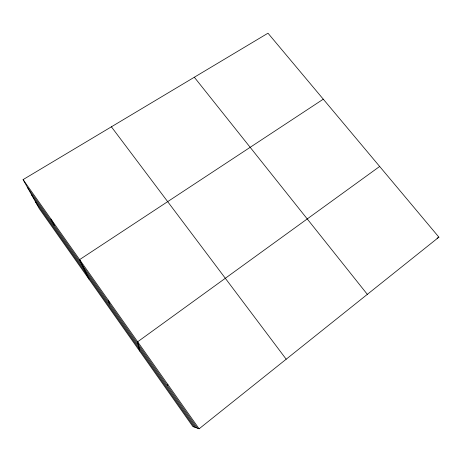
<?xml version="1.0" encoding="UTF-8"?>
<svg xmlns="http://www.w3.org/2000/svg" width="462" height="462" viewBox="0 0 462 462"><rect width="100%" height="100%" fill="white"/><g stroke="black" fill="none" stroke-linecap="round" stroke-linejoin="round"><path stroke-width="0.69" d="M167.388 385.643L167.943 384.661M199.116 428.8L438.9 237.162L267.989 33.2L23.1 179.597L39.241 208.576L192.862 426.542L199.116 428.8L23.1 179.597M379.66 166.464L137.659 341.788L139.605 350.981M323.284 99.186L79.614 259.615L88.935 279.088M437.087 238.265L438.9 237.162M194.323 77.235L367.336 294.358M111.394 126.813L286.192 359.205M27.443 187.393L197.418 428.187M31.595 194.854L195.807 427.604M35.603 202.038L194.259 427.05M50.959 219.04L54.412 225.6M108.229 300.121L109.777 304.031"/></g></svg>
